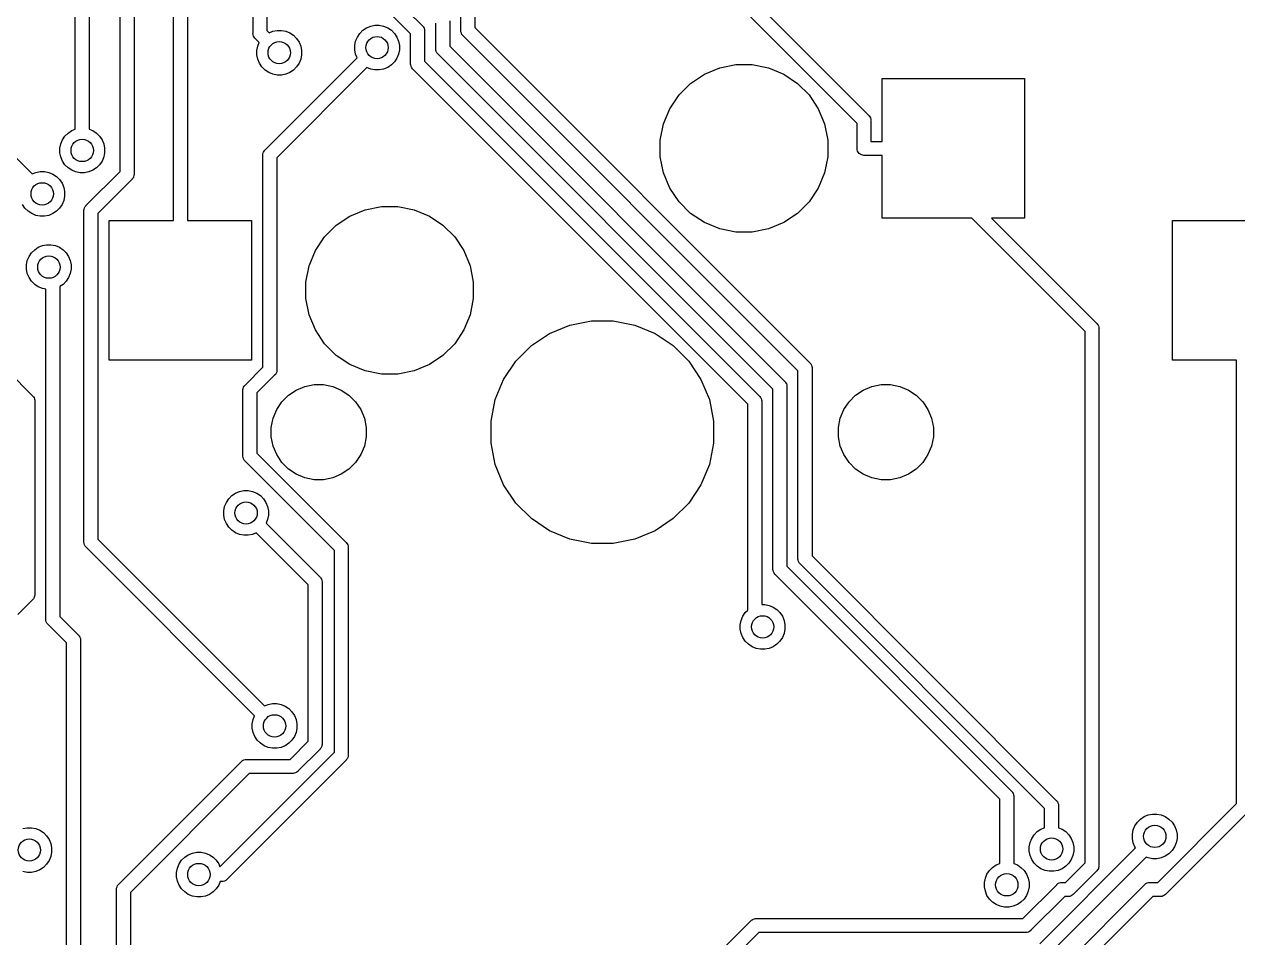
# Model space of a CAD drawing. Extents: x 1.2 to 14.9, y -4.9 to -0.3.
# Drawn here: x 12.63 to 13.486, y -1.846 to -1.203 of the extents above; entities that cross this region are included whole.
import ezdxf

# ---------------------------------------------------------------- set-up
doc = ezdxf.new("R2010")
doc.units = 0
doc.header["$MEASUREMENT"] = 0
doc.layers.add('BLACK', color=7, linetype='CONTINUOUS')

msp = doc.modelspace()

# ---------------------------------------------------------------- linework, layer by layer
at = {"layer": 'BLACK', "linetype": 'CONTINUOUS'}
for p, q in [((12.7916, -1.20866), (12.7916, -1.11611)), ((12.8014, -1.11431), (12.8014, -1.20686)), ((12.676, -1.12844), (12.676, -1.27644)), ((12.6662, -1.27644), (12.6662, -1.13024)), ((12.6979, -1.30621), (12.6979, -1.13524)), ((12.7077, -1.13344), (12.7077, -1.30801)), ((12.7453, -1.14595), (12.7453, -1.34079)), ((12.7354, -1.32822), (12.7354, -1.14774)), ((12.888, -1.18048), (12.911, -1.20347)), ((12.9028, -1.20916), (12.8823, -1.18871)), ((13.1416, -1.18243), (13.2259, -1.26677)), ((12.9382, -1.20665), (12.9382, -1.19446)), ((12.9481, -1.19267), (12.9481, -1.20486)), ((13.2177, -1.27246), (13.1359, -1.19066)), ((12.8014, -1.20686), (12.803, -1.20843)), ((12.8055, -1.20738), (12.8086, -1.20677)), ((12.8086, -1.20677), (12.8117, -1.20677)), ((12.8117, -1.20677), (12.8147, -1.20738)), ((12.8669, -1.20891), (12.8691, -1.20672)), ((12.8691, -1.20672), (12.8717, -1.20499)), ((12.8717, -1.20499), (12.8746, -1.20381)), ((12.8746, -1.20381), (12.8776, -1.2032)), ((12.8776, -1.2032), (12.8807, -1.2032)), ((12.8807, -1.2032), (12.8837, -1.20381)), ((12.8837, -1.20381), (12.8866, -1.20499)), ((12.8866, -1.20499), (12.8892, -1.20672)), ((12.8892, -1.20672), (12.8914, -1.20891)), ((12.911, -1.20347), (12.9112, -1.20362)), ((12.9112, -1.20362), (12.9114, -1.20381)), ((12.9114, -1.20381), (12.9118, -1.20437)), ((12.9118, -1.20437), (12.9119, -1.20456)), ((12.9119, -1.20456), (12.9123, -1.20523)), ((12.9123, -1.20523), (12.9126, -1.20615)), ((12.9126, -1.20615), (12.9126, -1.20688)), ((12.9126, -1.20688), (12.9126, -1.20688)), ((12.9126, -1.20688), (12.9126, -1.20712)), ((12.9205, -1.21966), (12.9205, -1.20181)), ((12.9304, -1.20001), (12.9304, -1.21786)), ((12.9382, -1.20689), (12.9382, -1.20665)), ((12.9481, -1.20486), (13.1843, -1.44103)), ((12.7915, -1.2089), (12.7916, -1.20866)), ((12.7916, -1.20986), (12.7915, -1.2089)), ((12.7919, -1.21079), (12.7916, -1.20986)), ((12.7924, -1.21164), (12.7919, -1.21079)), ((12.7928, -1.21219), (12.7924, -1.21164)), ((12.793, -1.21239), (12.7928, -1.21219)), ((12.7932, -1.21255), (12.793, -1.21239)), ((12.796, -1.21539), (12.7932, -1.21255)), ((12.795, -1.21793), (12.796, -1.21539)), ((12.803, -1.20843), (12.8055, -1.20738)), ((12.8147, -1.20738), (12.8176, -1.20856)), ((12.8176, -1.20856), (12.8201, -1.21029)), ((12.8201, -1.21029), (12.8223, -1.21248)), ((12.8223, -1.21248), (12.8241, -1.21506)), ((12.8241, -1.21506), (12.8253, -1.21793)), ((12.8634, -1.2174), (12.864, -1.21436)), ((12.864, -1.21436), (12.8652, -1.21149)), ((12.8652, -1.21149), (12.8669, -1.20891)), ((12.8914, -1.20891), (12.8931, -1.21149)), ((12.8931, -1.21149), (12.8943, -1.21436)), ((12.8943, -1.21436), (12.8949, -1.2174)), ((12.9028, -1.23018), (12.9028, -1.20916)), ((12.9126, -1.20712), (12.9126, -1.20736)), ((12.9126, -1.20736), (12.9126, -1.22839)), ((12.9382, -1.20713), (12.9382, -1.20689)), ((12.9382, -1.20714), (12.9382, -1.20713)), ((12.9383, -1.20786), (12.9382, -1.20714)), ((12.9386, -1.20879), (12.9383, -1.20786)), ((12.939, -1.20964), (12.9386, -1.20879)), ((12.9397, -1.21039), (12.939, -1.20964)), ((12.9399, -1.21054), (12.9397, -1.21039)), ((13.176, -1.44672), (12.9399, -1.21054)), ((12.7944, -1.22097), (12.795, -1.21793)), ((12.7944, -1.22407), (12.7944, -1.22097)), ((12.8253, -1.21793), (12.8259, -1.22097)), ((12.8259, -1.22097), (12.8259, -1.22407)), ((12.8634, -1.2205), (12.8634, -1.2174)), ((12.864, -1.22354), (12.8634, -1.2205)), ((12.8651, -1.22608), (12.864, -1.22354)), ((12.8943, -1.22354), (12.8931, -1.22641)), ((12.8949, -1.2205), (12.8943, -1.22354)), ((12.8949, -1.2174), (12.8949, -1.2205)), ((12.9205, -1.2199), (12.9205, -1.21966)), ((12.9205, -1.22014), (12.9205, -1.2199)), ((12.9206, -1.22087), (12.9205, -1.22014)), ((12.9205, -1.22014), (12.9205, -1.22014)), ((12.9209, -1.22179), (12.9206, -1.22087)), ((12.9213, -1.22265), (12.9209, -1.22179)), ((12.9219, -1.2234), (12.9213, -1.22265)), ((12.9221, -1.22355), (12.9219, -1.2234)), ((13.1583, -1.45973), (12.9221, -1.22355)), ((12.9304, -1.21786), (13.1665, -1.45404)), ((12.795, -1.22711), (12.7944, -1.22407)), ((12.7962, -1.22998), (12.795, -1.22711)), ((12.7979, -1.23256), (12.7962, -1.22998)), ((12.8001, -1.23475), (12.7979, -1.23256)), ((12.8002, -1.29098), (12.8651, -1.22608)), ((12.8223, -1.23256), (12.8201, -1.23475)), ((12.8241, -1.22998), (12.8223, -1.23256)), ((12.8253, -1.22711), (12.8241, -1.22998)), ((12.8259, -1.22407), (12.8253, -1.22711)), ((12.8892, -1.23118), (12.8866, -1.2329)), ((12.8914, -1.22899), (12.8892, -1.23118)), ((12.8931, -1.22641), (12.8914, -1.22899)), ((12.9028, -1.23043), (12.9028, -1.23018)), ((12.9028, -1.23067), (12.9028, -1.23043)), ((12.9029, -1.23139), (12.9028, -1.23067)), ((12.9028, -1.23067), (12.9028, -1.23067)), ((12.9031, -1.23232), (12.9029, -1.23139)), ((12.9036, -1.23317), (12.9031, -1.23232)), ((12.9126, -1.22839), (13.1488, -1.46456)), ((13.1208, -1.23321), (13.1322, -1.23094)), ((13.1322, -1.23094), (13.1438, -1.23094)), ((13.1438, -1.23094), (13.1552, -1.23321)), ((12.5628, -1.23493), (12.6358, -1.30794)), ((12.8027, -1.23648), (12.8001, -1.23475)), ((12.8055, -1.23766), (12.8027, -1.23648)), ((12.8086, -1.23827), (12.8055, -1.23766)), ((12.872, -1.23304), (12.8084, -1.29666)), ((12.8117, -1.23827), (12.8086, -1.23827)), ((12.8147, -1.23766), (12.8117, -1.23827)), ((12.8176, -1.23648), (12.8147, -1.23766)), ((12.8201, -1.23475), (12.8176, -1.23648)), ((12.8746, -1.23409), (12.872, -1.23304)), ((12.8776, -1.2347), (12.8746, -1.23409)), ((12.8807, -1.2347), (12.8776, -1.2347)), ((12.8837, -1.23409), (12.8807, -1.2347)), ((12.8866, -1.2329), (12.8837, -1.23409)), ((12.9042, -1.23392), (12.9036, -1.23317)), ((12.9044, -1.23408), (12.9042, -1.23392)), ((13.1406, -1.47025), (12.9044, -1.23408)), ((13.1003, -1.24413), (13.11, -1.23767)), ((13.11, -1.23767), (13.1208, -1.23321)), ((13.1552, -1.23321), (13.166, -1.23767)), ((13.166, -1.23767), (13.1756, -1.24413)), ((13.2354, -1.28508), (13.2354, -1.24079)), ((13.2354, -1.24079), (13.3358, -1.24079)), ((13.3358, -1.24079), (13.3358, -1.33921)), ((13.0921, -1.25235), (13.1003, -1.24413)), ((13.1756, -1.24413), (13.1839, -1.25235)), ((13.0857, -1.26203), (13.0921, -1.25235)), ((13.1839, -1.25235), (13.1903, -1.26203)), ((13.0812, -1.27277), (13.0857, -1.26203)), ((13.1903, -1.26203), (13.1948, -1.27277)), ((13.2259, -1.26677), (13.2261, -1.26692)), ((13.0789, -1.28418), (13.0812, -1.27277)), ((13.1948, -1.27277), (13.197, -1.28418)), ((13.2177, -1.28976), (13.2177, -1.27246)), ((13.2261, -1.26692), (13.2263, -1.26711)), ((13.2263, -1.26711), (13.2267, -1.26767)), ((13.2267, -1.26767), (13.2268, -1.26782)), ((13.2268, -1.26782), (13.2272, -1.26853)), ((13.2272, -1.26853), (13.2275, -1.26946)), ((13.2275, -1.26946), (13.2275, -1.27018)), ((13.2275, -1.27018), (13.2275, -1.27018)), ((13.2275, -1.27018), (13.2276, -1.27042)), ((13.2276, -1.27042), (13.2275, -1.27066)), ((13.2275, -1.27066), (13.2275, -1.28508)), ((12.6572, -1.28399), (12.6589, -1.28141)), ((12.6589, -1.28141), (12.6611, -1.27922)), ((12.6611, -1.27922), (12.6637, -1.27749)), ((12.6637, -1.27749), (12.6662, -1.27644)), ((12.676, -1.27644), (12.6786, -1.27749)), ((12.6786, -1.27749), (12.6812, -1.27922)), ((12.6812, -1.27922), (12.6834, -1.28141)), ((12.6834, -1.28141), (12.6851, -1.28399)), ((12.6554, -1.2899), (12.656, -1.28686)), ((12.6554, -1.293), (12.6554, -1.2899)), ((12.656, -1.28686), (12.6572, -1.28399)), ((12.6851, -1.28399), (12.6863, -1.28686)), ((12.6863, -1.28686), (12.6869, -1.2899)), ((12.6869, -1.2899), (12.6869, -1.293)), ((12.7989, -1.29273), (12.7994, -1.29188)), ((12.7994, -1.29188), (12.8, -1.29113)), ((12.8, -1.29113), (12.8002, -1.29098)), ((13.0789, -1.29582), (13.0789, -1.28418)), ((13.197, -1.28418), (13.197, -1.29582)), ((13.2177, -1.29), (13.2177, -1.28976)), ((13.2178, -1.29096), (13.2177, -1.29)), ((13.2181, -1.29189), (13.2178, -1.29096)), ((13.2185, -1.29275), (13.2181, -1.29189)), ((13.2275, -1.28508), (13.2354, -1.28508)), ((12.656, -1.29604), (12.6554, -1.293)), ((12.6572, -1.29891), (12.656, -1.29604)), ((12.6589, -1.30149), (12.6572, -1.29891)), ((12.6851, -1.29891), (12.6834, -1.30149)), ((12.6863, -1.29604), (12.6851, -1.29891)), ((12.6869, -1.293), (12.6863, -1.29604)), ((12.7985, -1.29463), (12.7986, -1.29438)), ((12.7986, -1.29487), (12.7985, -1.29463)), ((12.7986, -1.29366), (12.7989, -1.29273)), ((12.7986, -1.29438), (12.7986, -1.29366)), ((12.7986, -1.29438), (12.7986, -1.29438)), ((12.7986, -1.44423), (12.7986, -1.29487)), ((12.8084, -1.29666), (12.8084, -1.44603)), ((13.0812, -1.30723), (13.0789, -1.29582)), ((13.197, -1.29582), (13.1948, -1.30723)), ((13.2191, -1.2935), (13.2185, -1.29275)), ((13.2199, -1.29411), (13.2191, -1.2935)), ((13.2207, -1.29457), (13.2199, -1.29411)), ((13.2217, -1.29485), (13.2207, -1.29457)), ((13.2224, -1.29492), (13.2217, -1.29485)), ((13.2226, -1.29495), (13.2224, -1.29492)), ((13.2224, -1.29492), (13.2224, -1.29492)), ((13.2229, -1.29492), (13.2226, -1.29495)), ((13.2354, -1.29492), (13.2229, -1.29492)), ((13.2354, -1.33921), (13.2354, -1.29492)), ((12.6358, -1.30794), (12.6384, -1.30689)), ((12.6384, -1.30689), (12.6414, -1.30629)), ((12.6414, -1.30629), (12.6445, -1.30629)), ((12.6445, -1.30629), (12.6475, -1.30689)), ((12.6475, -1.30689), (12.6504, -1.30808)), ((12.6504, -1.30808), (12.653, -1.3098)), ((12.6611, -1.30368), (12.6589, -1.30149)), ((12.6637, -1.3054), (12.6611, -1.30368)), ((12.6665, -1.30659), (12.6637, -1.3054)), ((12.6696, -1.3072), (12.6665, -1.30659)), ((12.6727, -1.3072), (12.6696, -1.3072)), ((12.6757, -1.30659), (12.6727, -1.3072)), ((12.674, -1.33011), (12.6979, -1.30621)), ((12.6786, -1.3054), (12.6757, -1.30659)), ((12.6812, -1.30368), (12.6786, -1.3054)), ((12.6834, -1.30149), (12.6812, -1.30368)), ((12.7076, -1.30921), (12.7073, -1.31014)), ((12.7077, -1.30849), (12.7076, -1.30921)), ((12.7077, -1.30801), (12.7077, -1.30825)), ((12.7077, -1.30825), (12.7077, -1.30849)), ((12.7077, -1.30849), (12.7077, -1.30849)), ((13.0857, -1.31797), (13.0812, -1.30723)), ((13.1948, -1.30723), (13.1903, -1.31797)), ((12.653, -1.3098), (12.6552, -1.312)), ((12.6552, -1.312), (12.6569, -1.31458)), ((12.6569, -1.31458), (12.6581, -1.31744)), ((12.6581, -1.31744), (12.6587, -1.32048)), ((12.7061, -1.3119), (12.6822, -1.3358)), ((12.7063, -1.31174), (12.7061, -1.3119)), ((12.7064, -1.31156), (12.7063, -1.31174)), ((12.7069, -1.311), (12.7064, -1.31156)), ((12.7064, -1.31156), (12.7064, -1.31156)), ((12.7072, -1.31039), (12.7069, -1.311)), ((12.7073, -1.31014), (12.7072, -1.31039)), ((13.0921, -1.32765), (13.0857, -1.31797)), ((13.1903, -1.31797), (13.1839, -1.32765)), ((12.6581, -1.32663), (12.6569, -1.32949)), ((12.6587, -1.32359), (12.6581, -1.32663)), ((12.6587, -1.32048), (12.6587, -1.32359)), ((12.6307, -1.33207), (12.629, -1.32949)), ((12.6329, -1.33427), (12.6307, -1.33207)), ((12.6355, -1.33599), (12.6329, -1.33427)), ((12.653, -1.33427), (12.6504, -1.33599)), ((12.6552, -1.33207), (12.653, -1.33427)), ((12.6569, -1.32949), (12.6552, -1.33207)), ((12.6723, -1.33352), (12.6724, -1.3328)), ((12.6723, -1.33376), (12.6723, -1.33352)), ((12.6723, -1.33352), (12.6723, -1.33352)), ((12.6723, -1.334), (12.6723, -1.33376)), ((12.6723, -1.56727), (12.6723, -1.334)), ((12.6724, -1.3328), (12.6727, -1.33187)), ((12.6727, -1.33187), (12.6731, -1.33101)), ((12.6731, -1.33101), (12.6738, -1.33026)), ((12.6738, -1.33026), (12.674, -1.33011)), ((12.7354, -1.34079), (12.7354, -1.32822)), ((12.7354, -1.32822), (12.7354, -1.32822)), ((12.86, -1.33767), (12.8708, -1.33321)), ((12.8708, -1.33321), (12.8822, -1.33094)), ((12.8822, -1.33094), (12.8938, -1.33094)), ((12.8938, -1.33094), (12.9052, -1.33321)), ((12.9052, -1.33321), (12.916, -1.33767)), ((13.1003, -1.33587), (13.0921, -1.32765)), ((13.1839, -1.32765), (13.1756, -1.33587)), ((12.6384, -1.33718), (12.6355, -1.33599)), ((12.6414, -1.33778), (12.6384, -1.33718)), ((12.6445, -1.33778), (12.6414, -1.33778)), ((12.6475, -1.33718), (12.6445, -1.33778)), ((12.6504, -1.33599), (12.6475, -1.33718)), ((12.6822, -1.3358), (12.6822, -1.56548)), ((12.6902, -1.43921), (12.6902, -1.34079)), ((12.6902, -1.34079), (12.7354, -1.34079)), ((12.7453, -1.34079), (12.7906, -1.34079)), ((12.7906, -1.34079), (12.7906, -1.43921)), ((12.8503, -1.34413), (12.86, -1.33767)), ((12.916, -1.33767), (12.9256, -1.34413)), ((13.11, -1.34233), (13.1003, -1.33587)), ((13.1208, -1.34679), (13.11, -1.34233)), ((13.166, -1.34233), (13.1552, -1.34679)), ((13.1756, -1.33587), (13.166, -1.34233)), ((13.2986, -1.33921), (13.2354, -1.33921)), ((13.3785, -1.4191), (13.2986, -1.33921)), ((13.3358, -1.33921), (13.3125, -1.33921)), ((13.3125, -1.33921), (13.3867, -1.41341)), ((13.4402, -1.43921), (13.4402, -1.34079)), ((13.4402, -1.34079), (13.5406, -1.34079)), ((12.8357, -1.36203), (12.8421, -1.35235)), ((12.8421, -1.35235), (12.8503, -1.34413)), ((12.9256, -1.34413), (12.9339, -1.35235)), ((12.9339, -1.35235), (12.9403, -1.36203)), ((13.1322, -1.34906), (13.1208, -1.34679)), ((13.1438, -1.34906), (13.1322, -1.34906)), ((13.1552, -1.34679), (13.1438, -1.34906)), ((12.6376, -1.36142), (12.6401, -1.35969)), ((12.6401, -1.35969), (12.643, -1.35851)), ((12.643, -1.35851), (12.646, -1.3579)), ((12.646, -1.3579), (12.6491, -1.3579)), ((12.6491, -1.3579), (12.6522, -1.35851)), ((12.6522, -1.35851), (12.6551, -1.35969)), ((12.6551, -1.35969), (12.6576, -1.36142)), ((12.6318, -1.3721), (12.6324, -1.36906)), ((12.6324, -1.36906), (12.6336, -1.36619)), ((12.6336, -1.36619), (12.6354, -1.36361)), ((12.6354, -1.36361), (12.6376, -1.36142)), ((12.6576, -1.36142), (12.6598, -1.36361)), ((12.6598, -1.36361), (12.6615, -1.36619)), ((12.6615, -1.36619), (12.6627, -1.36906)), ((12.6627, -1.36906), (12.6633, -1.3721)), ((12.8312, -1.37277), (12.8357, -1.36203)), ((12.9403, -1.36203), (12.9448, -1.37277)), ((12.6318, -1.3752), (12.6318, -1.3721)), ((12.6324, -1.37824), (12.6318, -1.3752)), ((12.6633, -1.3752), (12.6627, -1.37824)), ((12.6633, -1.3721), (12.6633, -1.3752)), ((12.8289, -1.38418), (12.8312, -1.37277)), ((12.9448, -1.37277), (12.947, -1.38418)), ((12.6336, -1.38111), (12.6324, -1.37824)), ((12.6354, -1.38369), (12.6336, -1.38111)), ((12.6376, -1.38588), (12.6354, -1.38369)), ((12.6401, -1.38761), (12.6376, -1.38588)), ((12.6576, -1.38588), (12.6553, -1.38745)), ((12.6598, -1.38369), (12.6576, -1.38588)), ((12.6615, -1.38111), (12.6598, -1.38369)), ((12.6627, -1.37824), (12.6615, -1.38111)), ((12.8289, -1.39582), (12.8289, -1.38418)), ((12.947, -1.38418), (12.947, -1.39582)), ((12.643, -1.38879), (12.6401, -1.38761)), ((12.6454, -1.38928), (12.643, -1.38879)), ((12.6454, -1.62164), (12.6454, -1.38928)), ((12.6553, -1.38745), (12.6553, -1.61984)), ((12.8312, -1.40723), (12.8289, -1.39582)), ((12.947, -1.39582), (12.9448, -1.40723)), ((12.8357, -1.41797), (12.8312, -1.40723)), ((12.9448, -1.40723), (12.9403, -1.41797)), ((13.0151, -1.41452), (13.0303, -1.4115)), ((13.0303, -1.4115), (13.0457, -1.4115)), ((13.0457, -1.4115), (13.0609, -1.41452)), ((12.8421, -1.42765), (12.8357, -1.41797)), ((12.9403, -1.41797), (12.9339, -1.42765)), ((12.988, -1.42903), (13.0008, -1.42043)), ((13.0008, -1.42043), (13.0151, -1.41452)), ((13.0609, -1.41452), (13.0752, -1.42043)), ((13.0752, -1.42043), (13.088, -1.42903)), ((13.3785, -1.7936), (13.3785, -1.4191)), ((13.3867, -1.41341), (13.3869, -1.41357)), ((13.3869, -1.41357), (13.3871, -1.41375)), ((13.3871, -1.41375), (13.3875, -1.41432)), ((13.3875, -1.41432), (13.3877, -1.41455)), ((13.3877, -1.41455), (13.388, -1.41517)), ((13.388, -1.41517), (13.3883, -1.4161)), ((13.3883, -1.4161), (13.3883, -1.41682)), ((13.3883, -1.41682), (13.3883, -1.41682)), ((13.3883, -1.41682), (13.3884, -1.41706)), ((13.3884, -1.41706), (13.3883, -1.4173)), ((13.3883, -1.4173), (13.3883, -1.7954)), ((12.8503, -1.43587), (12.8421, -1.42765)), ((12.9339, -1.42765), (12.9256, -1.43587)), ((12.977, -1.43996), (12.988, -1.42903)), ((13.088, -1.42903), (13.099, -1.43996)), ((12.86, -1.44233), (12.8503, -1.43587)), ((12.9256, -1.43587), (12.916, -1.44233)), ((12.7906, -1.43921), (12.6902, -1.43921)), ((12.7862, -1.45663), (12.7986, -1.44423)), ((12.8084, -1.44651), (12.8083, -1.44724)), ((12.8084, -1.44603), (12.8084, -1.44627)), ((12.8084, -1.44627), (12.8084, -1.44651)), ((12.8084, -1.44651), (12.8084, -1.44651)), ((12.8708, -1.44679), (12.86, -1.44233)), ((12.916, -1.44233), (12.9052, -1.44679)), ((12.9684, -1.45282), (12.977, -1.43996)), ((13.099, -1.43996), (13.1076, -1.45282)), ((13.1843, -1.44103), (13.1844, -1.44118)), ((13.1844, -1.44118), (13.1846, -1.44137)), ((13.1846, -1.44137), (13.1846, -1.44137)), ((13.1846, -1.44137), (13.1851, -1.44193)), ((13.1851, -1.44193), (13.1855, -1.44272)), ((13.1855, -1.44272), (13.1855, -1.44279)), ((13.1855, -1.44279), (13.1858, -1.44372)), ((13.1858, -1.44372), (13.1859, -1.44444)), ((13.1859, -1.44444), (13.1859, -1.44444)), ((13.1859, -1.44444), (13.1859, -1.44468)), ((13.1859, -1.44468), (13.1859, -1.44492)), ((13.1859, -1.44492), (13.1859, -1.57723)), ((13.4854, -1.43921), (13.4402, -1.43921)), ((13.4854, -1.75181), (13.4854, -1.43921)), ((12.6193, -1.44751), (12.6359, -1.46413)), ((12.8068, -1.44992), (12.7944, -1.46232)), ((12.807, -1.44977), (12.8068, -1.44992)), ((12.8071, -1.44958), (12.807, -1.44977)), ((12.8076, -1.44902), (12.8071, -1.44958)), ((12.8071, -1.44958), (12.8071, -1.44958)), ((12.808, -1.44816), (12.8076, -1.44902)), ((12.8081, -1.4481), (12.808, -1.44816)), ((12.8083, -1.44724), (12.8081, -1.4481)), ((12.8822, -1.44906), (12.8708, -1.44679)), ((12.8938, -1.44906), (12.8822, -1.44906)), ((12.9052, -1.44679), (12.8938, -1.44906)), ((12.9625, -1.4671), (12.9684, -1.45282)), ((13.1076, -1.45282), (13.1135, -1.4671)), ((13.1665, -1.45404), (13.1667, -1.45419)), ((13.1667, -1.45419), (13.1669, -1.45438)), ((13.1669, -1.45438), (13.1669, -1.45438)), ((13.1669, -1.45438), (13.1673, -1.45494)), ((13.1673, -1.45494), (13.1677, -1.45565)), ((13.176, -1.57903), (13.176, -1.44672)), ((12.7845, -1.46004), (12.7846, -1.45931)), ((12.7845, -1.46028), (12.7845, -1.46004)), ((12.7845, -1.46004), (12.7845, -1.46004)), ((12.7845, -1.46052), (12.7845, -1.46028)), ((12.7845, -1.50672), (12.7845, -1.46052)), ((12.7846, -1.45931), (12.7849, -1.45839)), ((12.7849, -1.45839), (12.7854, -1.45753)), ((12.7854, -1.45753), (12.786, -1.45678)), ((12.786, -1.45678), (12.7862, -1.45663)), ((12.7944, -1.46232), (12.7944, -1.50492)), ((12.8166, -1.46398), (12.8221, -1.46031)), ((12.8221, -1.46031), (12.8282, -1.45779)), ((12.8282, -1.45779), (12.8347, -1.4565)), ((12.8347, -1.4565), (12.8413, -1.4565)), ((12.8413, -1.4565), (12.8478, -1.45779)), ((12.8478, -1.45779), (12.8539, -1.46031)), ((12.8539, -1.46031), (12.8593, -1.46398)), ((13.1583, -1.58638), (13.1583, -1.45973)), ((13.1677, -1.45565), (13.1678, -1.4558)), ((13.1678, -1.4558), (13.1681, -1.45672)), ((13.1681, -1.45672), (13.1681, -1.45745)), ((13.1681, -1.45745), (13.1681, -1.45745)), ((13.1681, -1.45745), (13.1682, -1.45769)), ((13.1682, -1.45769), (13.1681, -1.45793)), ((13.1681, -1.45793), (13.1681, -1.58458)), ((13.2166, -1.46398), (13.2221, -1.46031)), ((13.2221, -1.46031), (13.2282, -1.45779)), ((13.2282, -1.45779), (13.2347, -1.4565)), ((13.2347, -1.4565), (13.2413, -1.4565)), ((13.2413, -1.4565), (13.2478, -1.45779)), ((13.2478, -1.45779), (13.2539, -1.46031)), ((13.2539, -1.46031), (13.2593, -1.46398)), ((12.6359, -1.46413), (12.6361, -1.46429)), ((12.6361, -1.46429), (12.6363, -1.46447)), ((12.6363, -1.46447), (12.6363, -1.46447)), ((12.6363, -1.46447), (12.6366, -1.46485)), ((12.6366, -1.46485), (12.6367, -1.46504)), ((12.6367, -1.46504), (12.6372, -1.46589)), ((12.6372, -1.46589), (12.6375, -1.46682)), ((12.6375, -1.46682), (12.6376, -1.46754)), ((12.6376, -1.46754), (12.6376, -1.46754)), ((12.6376, -1.46754), (12.6376, -1.46778)), ((12.6376, -1.46778), (12.6376, -1.46802)), ((12.6376, -1.46802), (12.6376, -1.60448)), ((12.8083, -1.47413), (12.812, -1.46864)), ((12.812, -1.46864), (12.8166, -1.46398)), ((12.8593, -1.46398), (12.864, -1.46864)), ((12.864, -1.46864), (12.8677, -1.47413)), ((12.9595, -1.48227), (12.9625, -1.4671)), ((13.1135, -1.4671), (13.1165, -1.48227)), ((13.1406, -1.61552), (13.1406, -1.47025)), ((13.1488, -1.46456), (13.149, -1.46472)), ((13.149, -1.46472), (13.1491, -1.4649)), ((13.1491, -1.4649), (13.1491, -1.4649)), ((13.1491, -1.4649), (13.1496, -1.46547)), ((13.1496, -1.46547), (13.1499, -1.46609)), ((13.1499, -1.46609), (13.1501, -1.46632)), ((13.1501, -1.46632), (13.1503, -1.46725)), ((13.1503, -1.46725), (13.1504, -1.46797)), ((13.1504, -1.46797), (13.1504, -1.46797)), ((13.1504, -1.46797), (13.1504, -1.46821)), ((13.1504, -1.46821), (13.1504, -1.46845)), ((13.1504, -1.46845), (13.1504, -1.61154)), ((13.2083, -1.47413), (13.212, -1.46864)), ((13.212, -1.46864), (13.2166, -1.46398)), ((13.2593, -1.46398), (13.264, -1.46864)), ((13.264, -1.46864), (13.2677, -1.47413)), ((12.8045, -1.4867), (12.8058, -1.48023)), ((12.8058, -1.48023), (12.8083, -1.47413)), ((12.8677, -1.47413), (12.8702, -1.48023)), ((12.8702, -1.48023), (12.8715, -1.4867)), ((13.2045, -1.4867), (13.2058, -1.48023)), ((13.2058, -1.48023), (13.2083, -1.47413)), ((13.2677, -1.47413), (13.2702, -1.48023)), ((13.2702, -1.48023), (13.2715, -1.4867)), ((12.8045, -1.4933), (12.8045, -1.4867)), ((12.8715, -1.4867), (12.8715, -1.4933)), ((12.9595, -1.49773), (12.9595, -1.48227)), ((13.1165, -1.48227), (13.1165, -1.49773)), ((13.2045, -1.4933), (13.2045, -1.4867)), ((13.2715, -1.4867), (13.2715, -1.4933)), ((12.8058, -1.49977), (12.8045, -1.4933)), ((12.8715, -1.4933), (12.8702, -1.49977)), ((12.9625, -1.5129), (12.9595, -1.49773)), ((13.1165, -1.49773), (13.1135, -1.5129)), ((13.2058, -1.49977), (13.2045, -1.4933)), ((13.2715, -1.4933), (13.2702, -1.49977)), ((12.7944, -1.50492), (12.8572, -1.56776)), ((12.8083, -1.50587), (12.8058, -1.49977)), ((12.812, -1.51136), (12.8083, -1.50587)), ((12.8677, -1.50587), (12.864, -1.51136)), ((12.8702, -1.49977), (12.8677, -1.50587)), ((13.2083, -1.50587), (13.2058, -1.49977)), ((13.212, -1.51136), (13.2083, -1.50587)), ((13.2677, -1.50587), (13.264, -1.51136)), ((13.2702, -1.49977), (13.2677, -1.50587)), ((12.7845, -1.50696), (12.7845, -1.50672)), ((12.7846, -1.50793), (12.7845, -1.50696)), ((12.7849, -1.50885), (12.7846, -1.50793)), ((12.7854, -1.50971), (12.7849, -1.50885)), ((12.7858, -1.51027), (12.7854, -1.50971)), ((12.786, -1.51046), (12.7858, -1.51027)), ((12.7862, -1.51061), (12.786, -1.51046)), ((12.849, -1.57344), (12.7862, -1.51061)), ((12.8166, -1.51602), (12.812, -1.51136)), ((12.864, -1.51136), (12.8593, -1.51602)), ((12.9684, -1.52718), (12.9625, -1.5129)), ((13.1135, -1.5129), (13.1076, -1.52718)), ((13.2166, -1.51602), (13.212, -1.51136)), ((13.264, -1.51136), (13.2593, -1.51602)), ((12.8221, -1.51969), (12.8166, -1.51602)), ((12.8282, -1.52221), (12.8221, -1.51969)), ((12.8347, -1.5235), (12.8282, -1.52221)), ((12.8413, -1.5235), (12.8347, -1.5235)), ((12.8478, -1.52221), (12.8413, -1.5235)), ((12.8539, -1.51969), (12.8478, -1.52221)), ((12.8593, -1.51602), (12.8539, -1.51969)), ((13.2221, -1.51969), (13.2166, -1.51602)), ((13.2282, -1.52221), (13.2221, -1.51969)), ((13.2347, -1.5235), (13.2282, -1.52221)), ((13.2413, -1.5235), (13.2347, -1.5235)), ((13.2478, -1.52221), (13.2413, -1.5235)), ((13.2539, -1.51969), (13.2478, -1.52221)), ((13.2593, -1.51602), (13.2539, -1.51969)), ((12.7793, -1.53302), (12.7821, -1.53184)), ((12.7821, -1.53184), (12.7852, -1.53123)), ((12.7852, -1.53123), (12.7883, -1.53123)), ((12.7883, -1.53123), (12.7913, -1.53184)), ((12.7913, -1.53184), (12.7942, -1.53302)), ((12.977, -1.54004), (12.9684, -1.52718)), ((13.1076, -1.52718), (13.099, -1.54004)), ((12.7716, -1.54239), (12.7728, -1.53952)), ((12.7728, -1.53952), (12.7745, -1.53694)), ((12.7745, -1.53694), (12.7767, -1.53475)), ((12.7767, -1.53475), (12.7793, -1.53302)), ((12.7942, -1.53302), (12.7968, -1.53475)), ((12.7968, -1.53475), (12.7989, -1.53694)), ((12.7989, -1.53694), (12.8007, -1.53952)), ((12.8007, -1.53952), (12.8019, -1.54239)), ((12.988, -1.55097), (12.977, -1.54004)), ((13.099, -1.54004), (13.088, -1.55097)), ((12.771, -1.54543), (12.7716, -1.54239)), ((12.771, -1.54853), (12.771, -1.54543)), ((12.7716, -1.55157), (12.771, -1.54853)), ((12.8019, -1.54239), (12.8025, -1.54543)), ((12.8025, -1.54853), (12.8019, -1.55157)), ((12.8025, -1.54543), (12.8025, -1.54853)), ((12.7728, -1.55444), (12.7716, -1.55157)), ((12.7745, -1.55702), (12.7728, -1.55444)), ((12.7767, -1.55921), (12.7745, -1.55702)), ((12.8019, -1.55157), (12.8008, -1.55411)), ((12.8008, -1.55411), (12.8387, -1.592)), ((13.0008, -1.55957), (12.988, -1.55097)), ((13.088, -1.55097), (13.0752, -1.55957)), ((12.6822, -1.56548), (12.7997, -1.68299)), ((12.7793, -1.56094), (12.7767, -1.55921)), ((12.7821, -1.56212), (12.7793, -1.56094)), ((12.7852, -1.56273), (12.7821, -1.56212)), ((12.7883, -1.56273), (12.7852, -1.56273)), ((12.7913, -1.56212), (12.7883, -1.56273)), ((12.7938, -1.56107), (12.7913, -1.56212)), ((12.8305, -1.59768), (12.7938, -1.56107)), ((13.0151, -1.56548), (13.0008, -1.55957)), ((13.0303, -1.5685), (13.0151, -1.56548)), ((13.0609, -1.56548), (13.0457, -1.5685)), ((13.0752, -1.55957), (13.0609, -1.56548)), ((12.6723, -1.56752), (12.6723, -1.56727)), ((12.6724, -1.56848), (12.6723, -1.56752)), ((12.6727, -1.56941), (12.6724, -1.56848)), ((12.6731, -1.57026), (12.6727, -1.56941)), ((12.6736, -1.57082), (12.6731, -1.57026)), ((12.6738, -1.57101), (12.6736, -1.57082)), ((12.674, -1.57117), (12.6738, -1.57101)), ((12.7927, -1.68995), (12.674, -1.57117)), ((12.849, -1.71551), (12.849, -1.57344)), ((12.8572, -1.56776), (12.8574, -1.56791)), ((12.8574, -1.56791), (12.8576, -1.5681)), ((12.8576, -1.5681), (12.8576, -1.5681)), ((12.8576, -1.5681), (12.858, -1.56866)), ((12.858, -1.56866), (12.8584, -1.56941)), ((12.8584, -1.56941), (12.8585, -1.56951)), ((12.8585, -1.56951), (12.8588, -1.57044)), ((12.8588, -1.57044), (12.8588, -1.57116)), ((12.8588, -1.57116), (12.8588, -1.57116)), ((12.8588, -1.57116), (12.8589, -1.57141)), ((12.8589, -1.57141), (12.8588, -1.57165)), ((12.8588, -1.57165), (12.8588, -1.71731)), ((13.0457, -1.5685), (13.0303, -1.5685)), ((13.176, -1.57927), (13.176, -1.57903)), ((13.176, -1.57951), (13.176, -1.57927)), ((13.1761, -1.58024), (13.176, -1.57951)), ((13.176, -1.57951), (13.176, -1.57951)), ((13.1764, -1.58116), (13.1761, -1.58024)), ((13.1768, -1.58202), (13.1764, -1.58116)), ((13.1775, -1.58277), (13.1768, -1.58202)), ((13.1776, -1.58292), (13.1775, -1.58277)), ((13.3499, -1.75523), (13.1776, -1.58292)), ((13.1859, -1.57723), (13.3582, -1.74954)), ((12.8387, -1.592), (12.8389, -1.59215)), ((13.1583, -1.58662), (13.1583, -1.58638)), ((13.1583, -1.58686), (13.1583, -1.58662)), ((13.1584, -1.58758), (13.1583, -1.58686)), ((13.1583, -1.58686), (13.1583, -1.58686)), ((13.1587, -1.58851), (13.1584, -1.58758)), ((13.1591, -1.58937), (13.1587, -1.58851)), ((13.1597, -1.59011), (13.1591, -1.58937)), ((13.1599, -1.59027), (13.1597, -1.59011)), ((13.3184, -1.74874), (13.1599, -1.59027)), ((13.1681, -1.58458), (13.3266, -1.74305)), ((12.8305, -1.70791), (12.8305, -1.59768)), ((12.8389, -1.59215), (12.839, -1.59234)), ((12.839, -1.59234), (12.839, -1.59234)), ((12.839, -1.59234), (12.8391, -1.59247)), ((12.8391, -1.59247), (12.8395, -1.5929)), ((12.8395, -1.5929), (12.84, -1.59375)), ((12.84, -1.59375), (12.8402, -1.59468)), ((12.8402, -1.59468), (12.8403, -1.5954)), ((12.8403, -1.5954), (12.8403, -1.5954)), ((12.8403, -1.5954), (12.8403, -1.59565)), ((12.8403, -1.59565), (12.8403, -1.59589)), ((12.8403, -1.59589), (12.8403, -1.70971)), ((12.6359, -1.60837), (12.6258, -1.61847)), ((12.6361, -1.60822), (12.6359, -1.60837)), ((12.6363, -1.60803), (12.6361, -1.60822)), ((12.6367, -1.60747), (12.6363, -1.60803)), ((12.6372, -1.60662), (12.6367, -1.60747)), ((12.6373, -1.6064), (12.6372, -1.60662)), ((12.6375, -1.60569), (12.6373, -1.6064)), ((12.6376, -1.60497), (12.6375, -1.60569)), ((12.6376, -1.60448), (12.6376, -1.60472)), ((12.6376, -1.60472), (12.6376, -1.60497)), ((12.6376, -1.60497), (12.6376, -1.60497)), ((13.1371, -1.61982), (13.1388, -1.61724)), ((13.1388, -1.61724), (13.1406, -1.61552)), ((13.1504, -1.61154), (13.1526, -1.61154)), ((13.1526, -1.61154), (13.1557, -1.61214)), ((13.1557, -1.61214), (13.1585, -1.61333)), ((13.1585, -1.61333), (13.1611, -1.61505)), ((13.1611, -1.61505), (13.1633, -1.61724)), ((13.1633, -1.61724), (13.165, -1.61982)), ((12.6454, -1.62188), (12.6454, -1.62164)), ((12.6455, -1.62285), (12.6454, -1.62188)), ((12.6458, -1.62377), (12.6455, -1.62285)), ((12.6462, -1.62463), (12.6458, -1.62377)), ((12.6466, -1.62506), (12.6462, -1.62463)), ((12.6469, -1.62538), (12.6466, -1.62506)), ((12.647, -1.62553), (12.6469, -1.62538)), ((12.66, -1.63849), (12.647, -1.62553)), ((12.6553, -1.61984), (12.6682, -1.6328)), ((13.1353, -1.62573), (13.1359, -1.62269)), ((13.1353, -1.62883), (13.1353, -1.62573)), ((13.1359, -1.62269), (13.1371, -1.61982)), ((13.165, -1.61982), (13.1662, -1.62269)), ((13.1662, -1.62269), (13.1668, -1.62573)), ((13.1668, -1.62573), (13.1668, -1.62883)), ((12.6682, -1.6328), (12.6684, -1.63296)), ((12.6684, -1.63296), (12.6686, -1.63314)), ((12.6686, -1.63314), (12.6686, -1.63314)), ((12.6686, -1.63314), (12.6689, -1.63354)), ((12.6689, -1.63354), (12.669, -1.63371)), ((12.669, -1.63371), (12.6695, -1.63456)), ((12.6695, -1.63456), (12.6698, -1.63549)), ((13.1359, -1.63188), (13.1353, -1.62883)), ((13.1371, -1.63474), (13.1359, -1.63188)), ((13.1388, -1.63732), (13.1371, -1.63474)), ((13.165, -1.63474), (13.1633, -1.63732)), ((13.1662, -1.63188), (13.165, -1.63474)), ((13.1668, -1.62883), (13.1662, -1.63188)), ((12.66, -2.03809), (12.66, -1.63849)), ((12.6698, -1.63549), (12.6699, -1.63621)), ((12.6699, -1.63621), (12.6699, -1.63621)), ((12.6699, -1.63621), (12.6699, -1.63645)), ((12.6699, -1.63645), (12.6699, -1.63669)), ((12.6699, -1.63669), (12.6699, -2.03988)), ((13.141, -1.63952), (13.1388, -1.63732)), ((13.1436, -1.64124), (13.141, -1.63952)), ((13.1465, -1.64243), (13.1436, -1.64124)), ((13.1495, -1.64303), (13.1465, -1.64243)), ((13.1526, -1.64303), (13.1495, -1.64303)), ((13.1557, -1.64243), (13.1526, -1.64303)), ((13.1585, -1.64124), (13.1557, -1.64243)), ((13.1611, -1.63952), (13.1585, -1.64124)), ((13.1633, -1.63732), (13.1611, -1.63952)), ((12.7997, -1.68299), (12.8022, -1.68194)), ((12.8022, -1.68194), (12.8053, -1.68133)), ((12.8053, -1.68133), (12.8084, -1.68133)), ((12.8084, -1.68133), (12.8114, -1.68194)), ((12.8114, -1.68194), (12.8143, -1.68312)), ((12.8143, -1.68312), (12.8169, -1.68485)), ((12.8169, -1.68485), (12.8191, -1.68704)), ((12.7911, -1.69553), (12.7917, -1.69249)), ((12.7917, -1.69249), (12.7927, -1.68995)), ((12.8191, -1.68704), (12.8208, -1.68962)), ((12.8208, -1.68962), (12.822, -1.69249)), ((12.822, -1.69249), (12.8226, -1.69553)), ((12.7911, -1.69863), (12.7911, -1.69553)), ((12.7917, -1.70167), (12.7911, -1.69863)), ((12.7929, -1.70454), (12.7917, -1.70167)), ((12.822, -1.70167), (12.8208, -1.70454)), ((12.8226, -1.69863), (12.822, -1.70167)), ((12.8226, -1.69553), (12.8226, -1.69863)), ((12.7946, -1.70712), (12.7929, -1.70454)), ((12.7968, -1.70931), (12.7946, -1.70712)), ((12.7994, -1.71103), (12.7968, -1.70931)), ((12.8022, -1.71222), (12.7994, -1.71103)), ((12.8143, -1.71103), (12.8114, -1.71222)), ((12.8169, -1.70931), (12.8143, -1.71103)), ((12.8191, -1.70712), (12.8169, -1.70931)), ((12.8177, -1.72072), (12.8305, -1.70791)), ((12.8208, -1.70454), (12.8191, -1.70712)), ((12.84, -1.71185), (12.8395, -1.7127)), ((12.8401, -1.7113), (12.84, -1.71185)), ((12.8402, -1.71092), (12.8401, -1.7113)), ((12.8403, -1.71019), (12.8402, -1.71092)), ((12.8403, -1.70971), (12.8403, -1.70995)), ((12.8403, -1.70995), (12.8403, -1.71019)), ((12.8403, -1.71019), (12.8403, -1.71019)), ((12.7682, -1.79633), (12.849, -1.71551)), ((12.8053, -1.71283), (12.8022, -1.71222)), ((12.8084, -1.71283), (12.8053, -1.71283)), ((12.8114, -1.71222), (12.8084, -1.71283)), ((12.8387, -1.7136), (12.8233, -1.72895)), ((12.8389, -1.71345), (12.8387, -1.7136)), ((12.839, -1.71326), (12.8389, -1.71345)), ((12.8395, -1.7127), (12.839, -1.71326)), ((12.858, -1.72029), (12.8576, -1.72079)), ((12.8585, -1.71944), (12.858, -1.72029)), ((12.8588, -1.71851), (12.8585, -1.71944)), ((12.8588, -1.71731), (12.8589, -1.71755)), ((12.8589, -1.71755), (12.8588, -1.71779)), ((12.8588, -1.71779), (12.8588, -1.71779)), ((12.8588, -1.71779), (12.8588, -1.71851)), ((12.6969, -1.80871), (12.7833, -1.72233)), ((12.8572, -1.7212), (12.7733, -1.80515)), ((12.7833, -1.72233), (12.7835, -1.72214)), ((12.7835, -1.72214), (12.7837, -1.72199)), ((12.7837, -1.72199), (12.7842, -1.72153)), ((12.7837, -1.72199), (12.7837, -1.72199)), ((12.7842, -1.72153), (12.7851, -1.72107)), ((12.7842, -1.72153), (12.7842, -1.72153)), ((12.7842, -1.72153), (12.7842, -1.72153)), ((12.7851, -1.72107), (12.786, -1.72079)), ((12.786, -1.72079), (12.7867, -1.72072)), ((12.7867, -1.72072), (12.787, -1.72069)), ((12.7867, -1.72072), (12.7867, -1.72072)), ((12.787, -1.72069), (12.7872, -1.72072)), ((12.7872, -1.72072), (12.8177, -1.72072)), ((12.8233, -1.72895), (12.8232, -1.72913)), ((12.8574, -1.72104), (12.8572, -1.7212)), ((12.8576, -1.72079), (12.8574, -1.72104)), ((12.789, -1.73056), (12.7052, -1.8144)), ((12.8195, -1.73056), (12.789, -1.73056)), ((12.8197, -1.73058), (12.8195, -1.73056)), ((12.8199, -1.73056), (12.8197, -1.73058)), ((12.8207, -1.73049), (12.8199, -1.73056)), ((12.8199, -1.73056), (12.8199, -1.73056)), ((12.8216, -1.73021), (12.8207, -1.73049)), ((12.8224, -1.72975), (12.8216, -1.73021)), ((12.8232, -1.72913), (12.8224, -1.72975)), ((13.3266, -1.74305), (13.3268, -1.7432)), ((13.3268, -1.7432), (13.3269, -1.74339)), ((13.3269, -1.74339), (13.3269, -1.74339)), ((13.3269, -1.74339), (13.3273, -1.74385)), ((13.3273, -1.74385), (13.3274, -1.74395)), ((13.3274, -1.74395), (13.3279, -1.7448)), ((13.3279, -1.7448), (13.3281, -1.74573)), ((13.3281, -1.74573), (13.3282, -1.74646)), ((13.3184, -1.79406), (13.3184, -1.74874)), ((13.3282, -1.74646), (13.3282, -1.74646)), ((13.3282, -1.74646), (13.3282, -1.7467)), ((13.3282, -1.7467), (13.3282, -1.74694)), ((13.3282, -1.74694), (13.3282, -1.79406)), ((13.3582, -1.74954), (13.3584, -1.74969)), ((13.3584, -1.74969), (13.3585, -1.74988)), ((13.3585, -1.74988), (13.3585, -1.74988)), ((13.3585, -1.74988), (13.3589, -1.75034)), ((13.3589, -1.75034), (13.359, -1.75044)), ((13.359, -1.75044), (13.3594, -1.7513)), ((13.3594, -1.7513), (13.3597, -1.75222)), ((13.3597, -1.75222), (13.3598, -1.75295)), ((13.3598, -1.75295), (13.3598, -1.75295)), ((13.3598, -1.75295), (13.3598, -1.75319)), ((13.3598, -1.75319), (13.3598, -1.75343)), ((13.3598, -1.75343), (13.3598, -1.7688)), ((13.4298, -1.80744), (13.4854, -1.75181)), ((13.3499, -1.7688), (13.3499, -1.75523)), ((13.4154, -1.7649), (13.4176, -1.76271)), ((13.4176, -1.76271), (13.4202, -1.76099)), ((13.4202, -1.76099), (13.4231, -1.7598)), ((13.4231, -1.7598), (13.4261, -1.75919)), ((13.4261, -1.75919), (13.4292, -1.75919)), ((13.4292, -1.75919), (13.4323, -1.7598)), ((13.4323, -1.7598), (13.4351, -1.76099)), ((13.4351, -1.76099), (13.4377, -1.76271)), ((13.4937, -1.7575), (13.4355, -1.81568)), ((13.4377, -1.76271), (13.4399, -1.7649)), ((12.6292, -1.7694), (12.6322, -1.7688)), ((12.6322, -1.7688), (12.6353, -1.7688)), ((12.6353, -1.7688), (12.6384, -1.7694)), ((12.6384, -1.7694), (12.6412, -1.77059)), ((12.6412, -1.77059), (12.6438, -1.77231)), ((13.3426, -1.77377), (13.3448, -1.77158)), ((13.3448, -1.77158), (13.3474, -1.76986)), ((13.3474, -1.76986), (13.3499, -1.7688)), ((13.3598, -1.7688), (13.3623, -1.76986)), ((13.3623, -1.76986), (13.3649, -1.77158)), ((13.3649, -1.77158), (13.3671, -1.77377)), ((13.4119, -1.77339), (13.4125, -1.77035)), ((13.4125, -1.77035), (13.4137, -1.76748)), ((13.4137, -1.76748), (13.4154, -1.7649)), ((13.4399, -1.7649), (13.4416, -1.76748)), ((13.4416, -1.76748), (13.4428, -1.77035)), ((13.4428, -1.77035), (13.4434, -1.77339)), ((12.6438, -1.77231), (12.646, -1.77451)), ((12.646, -1.77451), (12.6477, -1.77709)), ((12.6477, -1.77709), (12.6489, -1.77995)), ((12.6489, -1.77995), (12.6495, -1.783)), ((13.3391, -1.78226), (13.3397, -1.77922)), ((13.3397, -1.77922), (13.3409, -1.77635)), ((13.3409, -1.77635), (13.3426, -1.77377)), ((13.3671, -1.77377), (13.3688, -1.77635)), ((13.3688, -1.77635), (13.37, -1.77922)), ((13.37, -1.77922), (13.3706, -1.78226)), ((13.4119, -1.77649), (13.4119, -1.77339)), ((13.4125, -1.77953), (13.4119, -1.77649)), ((13.4137, -1.7824), (13.4125, -1.77953)), ((13.4428, -1.77953), (13.4416, -1.7824)), ((13.4434, -1.77649), (13.4428, -1.77953)), ((13.4434, -1.77339), (13.4434, -1.77649)), ((12.6495, -1.7861), (12.6489, -1.78914)), ((12.6495, -1.783), (12.6495, -1.7861)), ((12.7434, -1.78961), (12.7459, -1.78789)), ((12.7459, -1.78789), (12.7488, -1.7867)), ((12.7488, -1.7867), (12.7519, -1.7861)), ((12.7519, -1.7861), (12.755, -1.7861)), ((12.755, -1.7861), (12.758, -1.7867)), ((12.758, -1.7867), (12.7609, -1.78789)), ((12.7609, -1.78789), (12.7634, -1.78961)), ((13.3391, -1.78536), (13.3391, -1.78226)), ((13.3397, -1.7884), (13.3391, -1.78536)), ((13.3409, -1.79127), (13.3397, -1.7884)), ((13.3465, -1.85065), (13.4141, -1.78304)), ((13.37, -1.7884), (13.3688, -1.79127)), ((13.3706, -1.78536), (13.37, -1.7884)), ((13.3706, -1.78226), (13.3706, -1.78536)), ((13.4141, -1.78304), (13.4137, -1.7824)), ((13.4351, -1.7889), (13.4323, -1.79008)), ((13.4377, -1.78717), (13.4351, -1.7889)), ((13.4399, -1.78498), (13.4377, -1.78717)), ((13.4416, -1.7824), (13.4399, -1.78498)), ((12.6438, -1.79678), (12.6412, -1.7985)), ((12.646, -1.79459), (12.6438, -1.79678)), ((12.6477, -1.79201), (12.646, -1.79459)), ((12.6489, -1.78914), (12.6477, -1.79201)), ((12.7377, -1.8003), (12.7383, -1.79725)), ((12.7383, -1.79725), (12.7394, -1.79439)), ((12.7394, -1.79439), (12.7412, -1.79181)), ((12.7412, -1.79181), (12.7434, -1.78961)), ((12.7634, -1.78961), (12.7656, -1.79181)), ((12.7656, -1.79181), (12.7674, -1.79439)), ((12.7674, -1.79439), (12.7682, -1.79633)), ((13.3111, -1.79902), (13.3133, -1.79683)), ((13.3133, -1.79683), (13.3158, -1.79511)), ((13.3158, -1.79511), (13.3184, -1.79406)), ((13.3282, -1.79406), (13.3308, -1.79511)), ((13.3308, -1.79511), (13.3333, -1.79683)), ((13.3333, -1.79683), (13.3355, -1.79902)), ((13.3426, -1.79385), (13.3409, -1.79127)), ((13.3448, -1.79604), (13.3426, -1.79385)), ((13.3474, -1.79777), (13.3448, -1.79604)), ((13.4216, -1.78948), (13.3522, -1.85888)), ((13.3649, -1.79604), (13.3623, -1.79777)), ((13.3647, -1.80744), (13.3785, -1.7936)), ((13.3671, -1.79385), (13.3649, -1.79604)), ((13.3688, -1.79127), (13.3671, -1.79385)), ((13.3881, -1.79707), (13.388, -1.79753)), ((13.3883, -1.79661), (13.3881, -1.79707)), ((13.3883, -1.7954), (13.3884, -1.79564)), ((13.3884, -1.79564), (13.3883, -1.79588)), ((13.3883, -1.79588), (13.3883, -1.79588)), ((13.3883, -1.79588), (13.3883, -1.79661)), ((13.4231, -1.79008), (13.4216, -1.78948)), ((13.4261, -1.79069), (13.4231, -1.79008)), ((13.4292, -1.79069), (13.4261, -1.79069)), ((13.4323, -1.79008), (13.4292, -1.79069)), ((12.6322, -1.8003), (12.6292, -1.79969)), ((12.6353, -1.8003), (12.6322, -1.8003)), ((12.6384, -1.79969), (12.6353, -1.8003)), ((12.6412, -1.7985), (12.6384, -1.79969)), ((12.7377, -1.8034), (12.7377, -1.8003)), ((12.7383, -1.80644), (12.7377, -1.8034)), ((12.7724, -1.80595), (12.7715, -1.80641)), ((12.7731, -1.80534), (12.7724, -1.80595)), ((12.7733, -1.80515), (12.7731, -1.80534)), ((13.3076, -1.80751), (13.3082, -1.80447)), ((13.3082, -1.80447), (13.3093, -1.8016)), ((13.3093, -1.8016), (13.3111, -1.79902)), ((13.3355, -1.79902), (13.3373, -1.8016)), ((13.3373, -1.8016), (13.3384, -1.80447)), ((13.3384, -1.80447), (13.339, -1.80751)), ((13.3503, -1.79895), (13.3474, -1.79777)), ((13.3533, -1.79956), (13.3503, -1.79895)), ((13.3564, -1.79956), (13.3533, -1.79956)), ((13.3595, -1.79895), (13.3564, -1.79956)), ((13.3623, -1.79777), (13.3595, -1.79895)), ((13.3867, -1.79929), (13.3703, -1.81568)), ((13.3869, -1.79914), (13.3867, -1.79929)), ((13.3874, -1.7985), (13.3869, -1.79914)), ((13.3875, -1.79839), (13.3874, -1.7985)), ((13.388, -1.79753), (13.3875, -1.79839)), ((12.6953, -1.81201), (12.6954, -1.81139)), ((12.6953, -1.81236), (12.6953, -1.81201)), ((12.6953, -1.8126), (12.6953, -1.81236)), ((12.6953, -2.02784), (12.6953, -1.8126)), ((12.6954, -1.81139), (12.6955, -1.81107)), ((12.6955, -1.81107), (12.6957, -1.81047)), ((12.6957, -1.81047), (12.6961, -1.80961)), ((12.6961, -1.80961), (12.6966, -1.80905)), ((12.6966, -1.80905), (12.6968, -1.80886)), ((12.6966, -1.80905), (12.6966, -1.80905)), ((12.6968, -1.80886), (12.6969, -1.80871)), ((12.7052, -1.8144), (12.7052, -2.02963)), ((12.7394, -1.80931), (12.7383, -1.80644)), ((12.7412, -1.81189), (12.7394, -1.80931)), ((12.7434, -1.81408), (12.7412, -1.81189)), ((12.7459, -1.8158), (12.7434, -1.81408)), ((12.7634, -1.81408), (12.7609, -1.8158)), ((12.7656, -1.81189), (12.7634, -1.81408)), ((12.7674, -1.80931), (12.7656, -1.81189)), ((12.7684, -1.80676), (12.7674, -1.80931)), ((12.7694, -1.80676), (12.7684, -1.80676)), ((12.7696, -1.80679), (12.7694, -1.80676)), ((12.7699, -1.80676), (12.7696, -1.80679)), ((12.7706, -1.80669), (12.7699, -1.80676)), ((12.7699, -1.80676), (12.7699, -1.80676)), ((12.7715, -1.80641), (12.7706, -1.80669)), ((13.3076, -1.81061), (13.3076, -1.80751)), ((13.3082, -1.81366), (13.3076, -1.81061)), ((13.3093, -1.81652), (13.3082, -1.81366)), ((13.3346, -1.83293), (13.3585, -1.80906)), ((13.3384, -1.81366), (13.3373, -1.81652)), ((13.339, -1.81061), (13.3384, -1.81366)), ((13.339, -1.80751), (13.339, -1.81061)), ((13.3585, -1.80906), (13.3586, -1.80887)), ((13.3586, -1.80887), (13.3588, -1.80871)), ((13.3588, -1.80871), (13.3594, -1.80825)), ((13.3594, -1.80825), (13.3602, -1.8078)), ((13.3602, -1.8078), (13.3603, -1.80779)), ((13.3603, -1.80779), (13.3612, -1.80752)), ((13.3612, -1.80752), (13.3619, -1.80744)), ((13.3612, -1.86838), (13.4205, -1.80906)), ((13.3619, -1.80744), (13.3621, -1.80742)), ((13.3619, -1.80744), (13.3619, -1.80744)), ((13.3621, -1.80742), (13.3624, -1.80744)), ((13.3624, -1.80744), (13.3647, -1.80744)), ((13.4205, -1.80906), (13.4207, -1.80887)), ((13.4207, -1.80887), (13.4209, -1.80871)), ((13.4209, -1.80871), (13.4214, -1.80825)), ((13.4214, -1.80825), (13.4223, -1.8078)), ((13.4223, -1.80779), (13.4232, -1.80752)), ((13.4223, -1.8078), (13.4223, -1.80779)), ((13.4232, -1.80752), (13.4239, -1.80744)), ((13.4239, -1.80744), (13.4242, -1.80742)), ((13.4239, -1.80744), (13.4239, -1.80744)), ((13.4242, -1.80742), (13.4244, -1.80744)), ((13.4244, -1.80744), (13.4298, -1.80744)), ((12.7488, -1.81699), (12.7459, -1.8158)), ((12.7519, -1.81759), (12.7488, -1.81699)), ((12.755, -1.81759), (12.7519, -1.81759)), ((12.758, -1.81699), (12.755, -1.81759)), ((12.7609, -1.8158), (12.758, -1.81699)), ((13.3111, -1.8191), (13.3093, -1.81652)), ((13.3133, -1.8213), (13.3111, -1.8191)), ((13.3158, -1.82302), (13.3133, -1.8213)), ((13.3187, -1.82421), (13.3158, -1.82302)), ((13.3308, -1.82302), (13.3279, -1.82421)), ((13.3333, -1.8213), (13.3308, -1.82302)), ((13.3355, -1.8191), (13.3333, -1.8213)), ((13.3373, -1.81652), (13.3355, -1.8191)), ((13.3642, -1.81729), (13.3403, -1.84116)), ((13.3665, -1.81729), (13.3642, -1.81729)), ((13.3667, -1.81731), (13.3665, -1.81729)), ((13.3669, -1.81729), (13.3667, -1.81731)), ((13.3677, -1.81722), (13.3669, -1.81729)), ((13.3669, -1.81729), (13.3669, -1.81729)), ((13.4262, -1.81729), (13.3669, -1.87661)), ((13.3686, -1.81693), (13.3677, -1.81722)), ((13.3694, -1.81648), (13.3686, -1.81693)), ((13.3702, -1.81586), (13.3694, -1.81648)), ((13.3703, -1.81568), (13.3702, -1.81586)), ((13.4316, -1.81729), (13.4262, -1.81729)), ((13.4318, -1.81731), (13.4316, -1.81729)), ((13.4321, -1.81729), (13.4318, -1.81731)), ((13.4328, -1.81722), (13.4321, -1.81729)), ((13.4321, -1.81729), (13.4321, -1.81729)), ((13.4337, -1.81693), (13.4328, -1.81722)), ((13.4346, -1.81648), (13.4337, -1.81693)), ((13.4353, -1.81586), (13.4346, -1.81648)), ((13.4355, -1.81568), (13.4353, -1.81586)), ((13.3217, -1.82481), (13.3187, -1.82421)), ((13.3249, -1.82481), (13.3217, -1.82481)), ((13.3279, -1.82421), (13.3249, -1.82481)), ((13.118, -1.85922), (13.1427, -1.83454)), ((13.1427, -1.83454), (13.1429, -1.83435)), ((13.1429, -1.83435), (13.1432, -1.83408)), ((13.1432, -1.83408), (13.1436, -1.83373)), ((13.1436, -1.83373), (13.1445, -1.83328)), ((13.1445, -1.83327), (13.1454, -1.833)), ((13.1445, -1.83328), (13.1445, -1.83327)), ((13.1454, -1.833), (13.1461, -1.83293)), ((13.1461, -1.83293), (13.1464, -1.8329)), ((13.1461, -1.83293), (13.1461, -1.83293)), ((13.1464, -1.8329), (13.1466, -1.83293)), ((13.1466, -1.83293), (13.3346, -1.83293)), ((13.1484, -1.84277), (13.1237, -1.86745)), ((13.3364, -1.84277), (13.1484, -1.84277)), ((13.3367, -1.84279), (13.3364, -1.84277)), ((13.3369, -1.84277), (13.3367, -1.84279)), ((13.3376, -1.8427), (13.3369, -1.84277)), ((13.3369, -1.84277), (13.3369, -1.84277)), ((13.3386, -1.84242), (13.3376, -1.8427)), ((13.3394, -1.84196), (13.3386, -1.84242)), ((13.3402, -1.84134), (13.3394, -1.84196)), ((13.3403, -1.84116), (13.3402, -1.84134))]:
    msp.add_line(p, q, dxfattribs=at)
at = {"layer": 'BLACK'}
for centre in [(12.8101, -1.22252), (12.8791, -1.21895), (12.6711, -1.29145), (12.6429, -1.32204), (12.6476, -1.37365), (12.7867, -1.54698), (13.1511, -1.62728), (12.8068, -1.69708), (13.4277, -1.77494), (12.6338, -1.78455), (13.3549, -1.78381), (12.7534, -1.80185), (13.3233, -1.80906)]:
    msp.add_circle(centre, 0.007874, dxfattribs=at)

doc.saveas('drawing.dxf')
